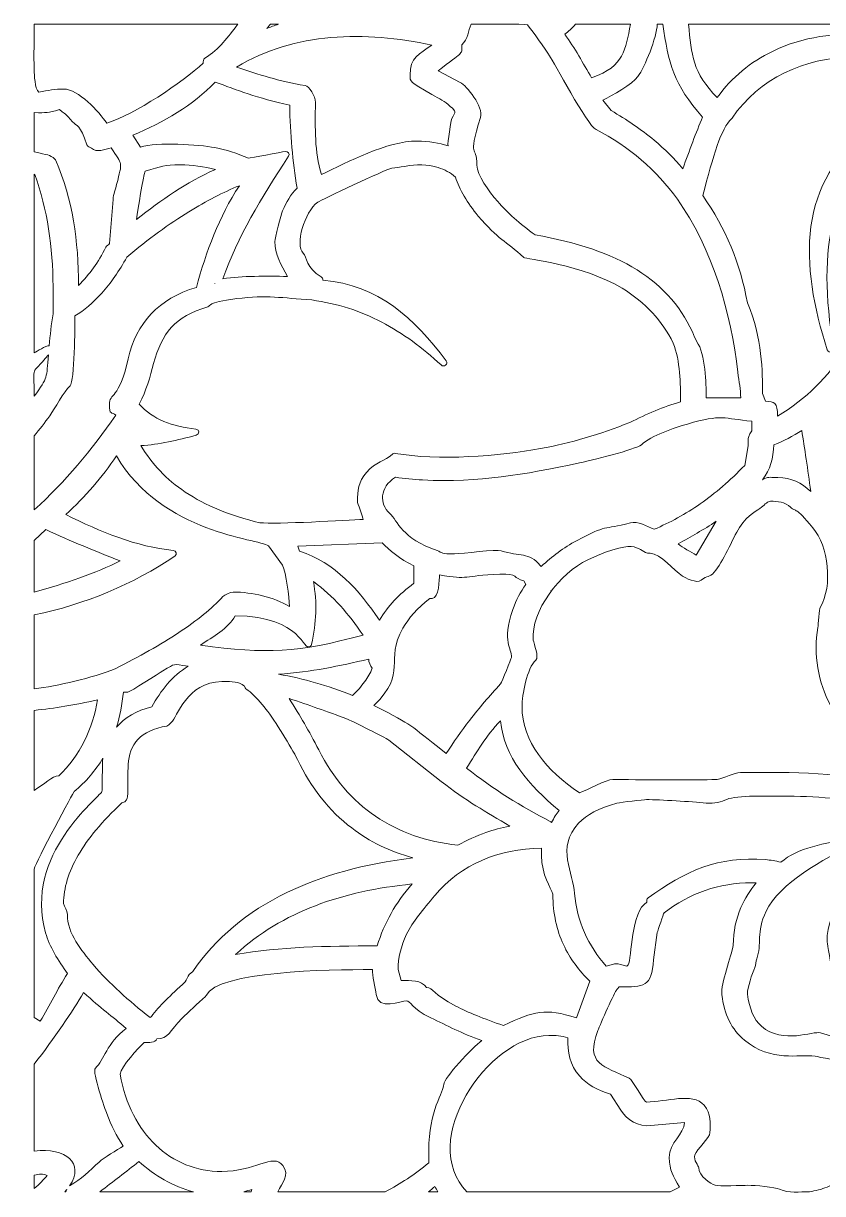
# Model space of a CAD drawing. Header units: millimetres. Extents: x -1211 to 1200, y -595 to 591.
# Drawn here: x -1211 to -403, y -592 to 591 of the extents above; entities that cross this region are included whole.
import ezdxf

# ---------------------------------------------------------------- set-up
doc = ezdxf.new("R2010")
doc.units = ezdxf.units.MM
doc.header["$MEASUREMENT"] = 0
doc.layers.add('Layer 1', color=7, linetype='Continuous')

msp = doc.modelspace()

# ---------------------------------------------------------------- linework, layer by layer
at = {"layer": 'Layer 1', "color": 250, "lineweight": 20}
for points, knots in [([(-1199.6056, 589.7225), (-1199.6056, 589.7225), (-993.7767, 589.7225), (-993.7767, 589.7225), (-1004.0543, 576.7558), (-1012.2846, 564.8077), (-1027.085, 555.3858), (-1028.9091, 554.2245), (-1028.6985, 552.3673), (-1028.6985, 550.5177), (-1050.1565, 530.9262), (-1097.6257, 498.7168), (-1126.2992, 489.9062), (-1134.1531, 501.4716), (-1155.2874, 524.3333), (-1169.5773, 524.3333), (-1178.7637, 524.3333), (-1185.561, 522.8483), (-1195.0442, 521.0978), (-1199.2041, 524.9447), (-1199.4116, 538.2606), (-1199.6056, 543.5002), (-1200.1745, 558.8662), (-1199.6056, 574.3463), (-1199.6056, 589.7225)], [0, 0, 0, 0, 0.125, 0.125, 0.125, 0.25, 0.25, 0.25, 0.375, 0.375, 0.375, 0.5, 0.5, 0.5, 0.625, 0.625, 0.625, 0.75, 0.75, 0.75, 0.875, 0.875, 0.875, 1, 1, 1, 1]), ([(-797.6983, 568.7056), (-865.3255, 583.1182), (-936.4561, 581.9586), (-995.1435, 546.4399), (-972.6347, 538.4996), (-952.6605, 532.7008), (-925.9108, 527.7727), (-921.3296, 526.9287), (-915.4753, 517.4208), (-915.4753, 510.6365), (-915.4753, 484.379), (-916.5991, 461.3796), (-909.2549, 438.0434), (-882.5834, 450.5471), (-843.0837, 471.7584), (-812.5774, 471.7584), (-800.3604, 471.7584), (-790.5829, 469.5828), (-781.3441, 466.9279), (-782.327, 468.4148), (-777.8031, 494.311), (-777.6197, 494.6344), (-773.398, 502.0808), (-772.7479, 500.9365), (-779.0713, 506.7786), (-785.099, 512.3476), (-789.5336, 514.0608), (-797.8051, 518.9172), (-820.3757, 532.1691), (-819.8217, 530.8689), (-819.8217, 538.6729), (-819.8217, 555.8303), (-810.5954, 559.7808), (-797.6983, 568.7056)], [0, 0, 0, 0, 0.090909091, 0.090909091, 0.090909091, 0.181818182, 0.181818182, 0.181818182, 0.272727273, 0.272727273, 0.272727273, 0.363636364, 0.363636364, 0.363636364, 0.454545455, 0.454545455, 0.454545455, 0.545454545, 0.545454545, 0.545454545, 0.636363636, 0.636363636, 0.636363636, 0.727272727, 0.727272727, 0.727272727, 0.818181818, 0.818181818, 0.818181818, 0.909090909, 0.909090909, 0.909090909, 1, 1, 1, 1]), ([(-960.7019, 589.7225), (-960.7019, 589.7225), (-952.5674, 589.7225), (-952.5674, 589.7225), (-956.6494, 588.4134), (-960.6709, 586.9945), (-964.6342, 585.466), (-963.3247, 586.9296), (-962.0142, 588.3479), (-960.7019, 589.7225)], [0, 0, 0, 0, 0.333333333, 0.333333333, 0.333333333, 0.666666667, 0.666666667, 0.666666667, 1, 1, 1, 1]), ([(-758.0138, 589.7225), (-751.7734, 589.7225), (-702.781, 590.6083), (-701.1841, 589.0499), (-697.4774, 585.4327), (-682.0485, 563.0464), (-678.7363, 557.9587), (-675.3985, 552.8318), (-640.6103, 487.6107), (-631.8453, 483.2905), (-598.216, 466.0252), (-571.1066, 442.7163), (-549.5888, 412.9302), (-515.1282, 365.2284), (-494.8325, 297.2264), (-488.4637, 238.2652), (-487.3908, 228.3332), (-485.6046, 220.8807), (-485.6046, 212.4063), (-485.6046, 212.4063), (-520.4948, 212.4063), (-520.4948, 212.4063), (-520.4948, 221.0323), (-520.5969, 252.1601), (-528.4528, 266.7288), (-528.4528, 266.7288), (-532.2164, 273.6847), (-532.2164, 273.6847), (-543.8824, 302.238), (-563.2686, 324.557), (-590.3723, 341.528), (-617.1818, 358.3146), (-651.5126, 369.8212), (-693.3618, 376.9208), (-709.1421, 388.3078), (-721.574, 399.6435), (-731.0548, 410.5786), (-740.5014, 421.4752), (-752.1598, 437.351), (-752.1598, 447.5557), (-752.1598, 469.7799), (-762.1584, 450.7711), (-748.5194, 495.6751), (-745.3292, 506.1783), (-762.5288, 527.6831), (-769.1278, 530.942), (-769.1278, 530.942), (-791.4413, 542.7074), (-791.4413, 542.7074), (-766.1876, 562.6859), (-767.3572, 558.0042), (-767.3572, 568.9019), (-761.0957, 574.6801), (-761.039, 583.3028), (-758.0138, 589.7225)], [0, 0, 0, 0, 0.055555556, 0.055555556, 0.055555556, 0.111111111, 0.111111111, 0.111111111, 0.166666667, 0.166666667, 0.166666667, 0.222222222, 0.222222222, 0.222222222, 0.277777778, 0.277777778, 0.277777778, 0.333333333, 0.333333333, 0.333333333, 0.388888889, 0.388888889, 0.388888889, 0.444444444, 0.444444444, 0.444444444, 0.5, 0.5, 0.5, 0.555555556, 0.555555556, 0.555555556, 0.611111111, 0.611111111, 0.611111111, 0.666666667, 0.666666667, 0.666666667, 0.722222222, 0.722222222, 0.722222222, 0.777777778, 0.777777778, 0.777777778, 0.833333333, 0.833333333, 0.833333333, 0.888888889, 0.888888889, 0.888888889, 0.944444444, 0.944444444, 0.944444444, 1, 1, 1, 1]), ([(-652.4917, 589.7225), (-652.4917, 589.7225), (-596.9001, 589.7225), (-596.9001, 589.7225), (-602.4358, 564.1937), (-602.5291, 547.6531), (-636.2656, 535.5684), (-645.0593, 550.4466), (-653.2305, 565.6638), (-663.4321, 579.7652), (-659.6752, 582.2739), (-656.0707, 585.9086), (-652.4917, 589.7225)], [0, 0, 0, 0, 0.25, 0.25, 0.25, 0.5, 0.5, 0.5, 0.75, 0.75, 0.75, 1, 1, 1, 1]), ([(-569.9155, 589.7225), (-569.9155, 589.7225), (-564.2282, 589.7225), (-564.2282, 589.7225), (-559.0511, 551.5714), (-553.2332, 528.0191), (-524.0897, 496.0203), (-530.7414, 480.4778), (-537.4111, 462.2728), (-544.0883, 443.8168), (-552.5712, 454.0328), (-562.3385, 463.6149), (-573.1101, 472.5608), (-586.2455, 483.4704), (-600.8911, 493.455), (-616.5336, 502.5127), (-616.5336, 502.5127), (-625.0812, 513.0345), (-625.0812, 513.0345), (-615.4116, 517.6913), (-595.1389, 528.9994), (-589.4305, 536.922), (-582.5932, 546.4117), (-570.3132, 576.5629), (-569.9155, 589.7225)], [0, 0, 0, 0, 0.125, 0.125, 0.125, 0.25, 0.25, 0.25, 0.375, 0.375, 0.375, 0.5, 0.5, 0.5, 0.625, 0.625, 0.625, 0.75, 0.75, 0.75, 0.875, 0.875, 0.875, 1, 1, 1, 1]), ([(-538.2923, 589.7225), (-538.2923, 589.7225), (-360.9524, 589.7225), (-360.9524, 589.7225), (-359.1701, 586.5806), (-357.3011, 583.4737), (-355.3452, 580.406), (-390.4371, 580.406), (-421.6124, 577.947), (-453.557, 562.3893), (-475.3744, 551.7638), (-494.6869, 536.3237), (-509.3125, 515.7378), (-534.2443, 540.3721), (-535.2958, 559.2785), (-538.2923, 589.7225)], [0, 0, 0, 0, 0.2, 0.2, 0.2, 0.4, 0.4, 0.4, 0.6, 0.6, 0.6, 0.8, 0.8, 0.8, 1, 1, 1, 1]), ([(-478.8267, 308.204), (-463.6396, 272.9522), (-463.5225, 237.962), (-463.5218, 216.7256), (-463.5218, 216.7256), (-460.6965, 208.909), (-460.6965, 208.909), (-451.503, 208.909), (-448.3333, 207.4112), (-448.3333, 193.9018), (-389.9872, 228.4313), (-360.2358, 284.7374), (-344.9924, 350.1177), (-344.9924, 350.1177), (-344.9917, 350.1177), (-344.9917, 350.1177), (-342.3612, 360.5287), (-333.7075, 385.792), (-329.6421, 396.1448), (-298.2151, 476.1744), (-316.4276, 434.1401), (-273.0522, 496.5855), (-272.7261, 497.0549), (-249.0071, 532.9808), (-250.1537, 537.9601), (-250.1537, 537.9601), (-251.7197, 540.8516), (-251.7197, 540.8516), (-258.4241, 536.8236), (-266.0992, 533.7563), (-274.1476, 522.9714), (-277.9749, 517.8427), (-305.753, 493.6908), (-312.6382, 487.3371), (-312.6382, 487.3371), (-312.639, 487.3371), (-312.639, 487.3371), (-312.6947, 487.2869), (-312.7505, 487.2379), (-312.809, 487.1921), (-320.4991, 480.0995), (-328.189, 473.0325), (-336.1491, 469.3177), (-363.773, 452.245), (-382.2153, 426.6252), (-391.4706, 392.4594), (-400.85, 357.8352), (-400.8313, 314.4554), (-391.4142, 262.3198), (-391.1649, 260.9402), (-391.9091, 259.6483), (-393.1827, 259.0005), (-393.1827, 259.0005), (-393.1827, 258.9999), (-393.1827, 258.9999), (-395.078, 258.1079), (-397.4766, 258.9469), (-398.1066, 260.8919), (-425.7556, 346.2601), (-429.64, 432.9542), (-352.6796, 484.2288), (-352.6796, 490.221), (-347.0332, 490.6043), (-337.8874, 497.1927), (-334.0389, 499.9652), (-329.7882, 503.0264), (-324.8711, 506.0686), (-324.8711, 506.0686), (-290.4439, 537.8387), (-290.4439, 537.8387), (-339.4784, 561.3475), (-330.1226, 550.0852), (-339.2177, 553.2864), (-349.4734, 556.8961), (-361.2409, 556.6609), (-372.0224, 556.5262), (-421.5892, 555.9071), (-466.9545, 535.1149), (-494.3969, 494.9923), (-494.5409, 494.7691), (-494.7172, 494.5593), (-494.9259, 494.368), (-505.5206, 484.5989), (-512.9784, 457.3864), (-524.0317, 416.589), (-500.3854, 383.4986), (-486.1041, 348.2703), (-478.8267, 308.204)], [0, 0, 0, 0, 0.034482759, 0.034482759, 0.034482759, 0.068965517, 0.068965517, 0.068965517, 0.103448276, 0.103448276, 0.103448276, 0.137931034, 0.137931034, 0.137931034, 0.172413793, 0.172413793, 0.172413793, 0.206896552, 0.206896552, 0.206896552, 0.24137931, 0.24137931, 0.24137931, 0.275862069, 0.275862069, 0.275862069, 0.310344828, 0.310344828, 0.310344828, 0.344827586, 0.344827586, 0.344827586, 0.379310345, 0.379310345, 0.379310345, 0.413793103, 0.413793103, 0.413793103, 0.448275862, 0.448275862, 0.448275862, 0.482758621, 0.482758621, 0.482758621, 0.517241379, 0.517241379, 0.517241379, 0.551724138, 0.551724138, 0.551724138, 0.586206897, 0.586206897, 0.586206897, 0.620689655, 0.620689655, 0.620689655, 0.655172414, 0.655172414, 0.655172414, 0.689655172, 0.689655172, 0.689655172, 0.724137931, 0.724137931, 0.724137931, 0.75862069, 0.75862069, 0.75862069, 0.793103448, 0.793103448, 0.793103448, 0.827586207, 0.827586207, 0.827586207, 0.862068966, 0.862068966, 0.862068966, 0.896551724, 0.896551724, 0.896551724, 0.931034483, 0.931034483, 0.931034483, 0.965517241, 0.965517241, 0.965517241, 1, 1, 1, 1]), ([(-956.5461, 370.4507), (-956.5461, 372.7169), (-949.8304, 398.4196), (-948.5461, 401.3822), (-944.9801, 409.6085), (-940.5993, 418.021), (-933.9578, 424.1501), (-938.1251, 451.2595), (-941.1864, 478.647), (-941.341, 508.108), (-973.6252, 514.9741), (-995.9676, 523.6852), (-1016.6703, 531.3883), (-1039.4022, 507.5998), (-1068.6071, 490.9096), (-1100.0815, 477.6717), (-1100.0815, 477.6717), (-1092.2199, 465.5712), (-1092.2199, 465.5712), (-1075.6698, 471.1059), (-1033.2366, 468.24), (-1016.9637, 465.1121), (-1005.7251, 462.9519), (-994.4732, 459.5346), (-983.2096, 454.46), (-981.1762, 454.3097), (-950.135, 460.7973), (-945.8529, 461.2143), (-943.1919, 461.4734), (-941.1435, 458.6071), (-942.5551, 456.4347), (-970.3838, 413.6052), (-993.8731, 375.3734), (-1008.8329, 332.6349), (-989.4545, 335.9147), (-964.7659, 335.0788), (-943.5195, 335.0788), (-950.1698, 346.8402), (-956.5461, 357.3421), (-956.5461, 370.4507)], [0, 0, 0, 0, 0.076923077, 0.076923077, 0.076923077, 0.153846154, 0.153846154, 0.153846154, 0.230769231, 0.230769231, 0.230769231, 0.307692308, 0.307692308, 0.307692308, 0.384615385, 0.384615385, 0.384615385, 0.461538462, 0.461538462, 0.461538462, 0.538461538, 0.538461538, 0.538461538, 0.615384615, 0.615384615, 0.615384615, 0.692307692, 0.692307692, 0.692307692, 0.769230769, 0.769230769, 0.769230769, 0.846153846, 0.846153846, 0.846153846, 0.923076923, 0.923076923, 0.923076923, 1, 1, 1, 1]), ([(-1199.6056, 460.9327), (-1199.6056, 460.9327), (-1199.6056, 500.4453), (-1199.6056, 500.4453), (-1187.1639, 500.4453), (-1185.9008, 499.9332), (-1174.2042, 503.5426), (-1165.0979, 496.4259), (-1168.8823, 500.1761), (-1160.8546, 491.0995), (-1156.9108, 486.6403), (-1152.89, 488.8155), (-1146.3419, 467.8249), (-1145.5686, 465.3457), (-1143.2703, 466.1037), (-1141.6247, 464.5852), (-1141.6247, 464.5852), (-1141.6317, 464.5788), (-1141.6317, 464.5788), (-1136.3442, 459.6994), (-1128.2763, 463.4443), (-1121.8362, 464.9303), (-1110.0479, 446.7908), (-1110.3354, 451.9208), (-1116.3116, 427.8153), (-1117.3973, 423.4358), (-1119.5235, 417.9385), (-1119.8541, 412.6206), (-1119.8541, 412.6206), (-1123.5359, 368.3647), (-1123.5359, 368.3647), (-1124.2678, 366.8959), (-1126.4617, 366.1527), (-1127.212, 364.5946), (-1134.7482, 348.9438), (-1143.7245, 337.3466), (-1154.7443, 325.8724), (-1154.8363, 370.2936), (-1160.8247, 413.0115), (-1177.7882, 452.2387), (-1177.946, 452.6038), (-1178.1845, 452.946), (-1178.4764, 453.2304), (-1178.4764, 453.2304), (-1178.4771, 453.2304), (-1178.4771, 453.2304), (-1184.5296, 458.9404), (-1185.2418, 456.9573), (-1199.6056, 460.9327)], [0, 0, 0, 0, 0.0625, 0.0625, 0.0625, 0.125, 0.125, 0.125, 0.1875, 0.1875, 0.1875, 0.25, 0.25, 0.25, 0.3125, 0.3125, 0.3125, 0.375, 0.375, 0.375, 0.4375, 0.4375, 0.4375, 0.5, 0.5, 0.5, 0.5625, 0.5625, 0.5625, 0.625, 0.625, 0.625, 0.6875, 0.6875, 0.6875, 0.75, 0.75, 0.75, 0.8125, 0.8125, 0.8125, 0.875, 0.875, 0.875, 0.9375, 0.9375, 0.9375, 1, 1, 1, 1]), ([(-1199.6056, 257.8924), (-1199.6056, 257.8924), (-1199.6056, 438.1794), (-1199.6056, 438.1794), (-1199.6056, 438.1794), (-1198.8608, 437.9735), (-1198.8608, 437.9735), (-1186.3968, 402.8209), (-1180.6204, 364.4011), (-1180.6204, 324.8876), (-1180.6204, 324.8876), (-1180.6204, 297.0774), (-1180.6204, 297.0774), (-1182.5253, 286.4329), (-1183.472, 275.9086), (-1184.4206, 264.9518), (-1187.9512, 265.2399), (-1196.9447, 259.1846), (-1199.6056, 257.8924)], [0, 0, 0, 0, 0.166666667, 0.166666667, 0.166666667, 0.333333333, 0.333333333, 0.333333333, 0.5, 0.5, 0.5, 0.666666667, 0.666666667, 0.666666667, 0.833333333, 0.833333333, 0.833333333, 1, 1, 1, 1]), ([(-1051.845, 447.8748), (-1068.3859, 447.8748), (-1070.9304, 445.724), (-1087.3381, 441.4009), (-1090.0163, 435.0396), (-1094.2426, 403.7928), (-1096.2625, 392.6132), (-1071.2827, 412.2961), (-1045.685, 429.9124), (-1016.5428, 443.113), (-1028.16, 445.6786), (-1039.9638, 447.8748), (-1051.845, 447.8748)], [0, 0, 0, 0, 0.25, 0.25, 0.25, 0.5, 0.5, 0.5, 0.75, 0.75, 0.75, 1, 1, 1, 1]), ([(-927.873, 358.6656), (-923.6347, 354.7366), (-925.1229, 343.4817), (-909.6407, 334.6725), (-908.291, 333.9045), (-907.8811, 332.748), (-907.8811, 331.2948), (-851.5096, 326.0876), (-815.9168, 293.2293), (-783.2285, 249.6771), (-780.9148, 246.5945), (-785.4492, 242.7825), (-788.4313, 245.5345), (-807.2374, 262.8888), (-826.9378, 277.6181), (-848.4426, 288.8349), (-869.8314, 299.9912), (-893.0874, 307.7303), (-919.133, 311.1952), (-949.351, 313.2277), (-964.371, 316.5566), (-994.8666, 312.543), (-1027.4005, 308.2612), (-1019.7179, 305.6321), (-1024.3038, 304.3181), (-1057.8863, 294.6957), (-1070.5301, 277.1886), (-1078.9006, 246.9599), (-1078.9006, 246.9599), (-1078.904, 246.9604), (-1078.904, 246.9604), (-1082.5782, 233.3991), (-1086.2543, 219.8402), (-1093.398, 206.1103), (-1079.7197, 190.4268), (-1060.0443, 183.5567), (-1036.2342, 180.8433), (-1032.3658, 180.4024), (-1032.3969, 175.5021), (-1035.8615, 174.5963), (-1054.6582, 169.6819), (-1073.5403, 164.9993), (-1091.8313, 164.1317), (-1080.8771, 145.5452), (-1065.9256, 129.8916), (-1046.9769, 117.1764), (-1026.5428, 103.4642), (-1001.4425, 93.1516), (-971.6801, 86.2409), (-955.1489, 84.3511), (-883.2624, 88.8049), (-867.0061, 89.5194), (-867.883, 91.8454), (-872.9903, 106.8022), (-872.9903, 107.5922), (-872.9903, 118.4445), (-872.0489, 127.6235), (-863.9128, 137.0101), (-854.1722, 148.2478), (-845.1256, 148.1482), (-837.9651, 155.2348), (-837.1804, 156.0702), (-835.9451, 156.5038), (-834.6871, 156.2724), (-792.6334, 148.5243), (-728.228, 153.5261), (-687.9185, 161.0813), (-657.8502, 166.7174), (-627.7606, 175.3911), (-597.6523, 187.5341), (-580.574, 195.6499), (-563.896, 203.8017), (-546.368, 208.1817), (-546.368, 227.089), (-546.6812, 249.2189), (-553.77, 267.7396), (-564.9013, 289.8743), (-581.5593, 308.614), (-605.578, 323.1062), (-645.0153, 346.9021), (-703.4434, 352.8643), (-704.8713, 354.1821), (-723.1948, 371.0923), (-730.651, 372.0016), (-750.7812, 396.0418), (-761.9628, 409.3954), (-769.814, 422.7966), (-773.8573, 435.3624), (-779.0087, 439.9367), (-784.968, 443.0239), (-791.34, 444.9828), (-802.7562, 448.4927), (-813.0553, 448.4231), (-825.1988, 446.1869), (-829.7949, 445.3407), (-834.3922, 444.4938), (-838.3494, 444.3877), (-844.3346, 443.0025), (-909.9205, 412.1365), (-912.9986, 409.9694), (-926.7308, 400.3017), (-936.1381, 366.3045), (-927.873, 358.6656)], [0, 0, 0, 0, 0.029411765, 0.029411765, 0.029411765, 0.058823529, 0.058823529, 0.058823529, 0.088235294, 0.088235294, 0.088235294, 0.117647059, 0.117647059, 0.117647059, 0.147058824, 0.147058824, 0.147058824, 0.176470588, 0.176470588, 0.176470588, 0.205882353, 0.205882353, 0.205882353, 0.235294118, 0.235294118, 0.235294118, 0.264705882, 0.264705882, 0.264705882, 0.294117647, 0.294117647, 0.294117647, 0.323529412, 0.323529412, 0.323529412, 0.352941176, 0.352941176, 0.352941176, 0.382352941, 0.382352941, 0.382352941, 0.411764706, 0.411764706, 0.411764706, 0.441176471, 0.441176471, 0.441176471, 0.470588235, 0.470588235, 0.470588235, 0.5, 0.5, 0.5, 0.529411765, 0.529411765, 0.529411765, 0.558823529, 0.558823529, 0.558823529, 0.588235294, 0.588235294, 0.588235294, 0.617647059, 0.617647059, 0.617647059, 0.647058824, 0.647058824, 0.647058824, 0.676470588, 0.676470588, 0.676470588, 0.705882353, 0.705882353, 0.705882353, 0.735294118, 0.735294118, 0.735294118, 0.764705882, 0.764705882, 0.764705882, 0.794117647, 0.794117647, 0.794117647, 0.823529412, 0.823529412, 0.823529412, 0.852941176, 0.852941176, 0.852941176, 0.882352941, 0.882352941, 0.882352941, 0.911764706, 0.911764706, 0.911764706, 0.941176471, 0.941176471, 0.941176471, 0.970588235, 0.970588235, 0.970588235, 1, 1, 1, 1]), ([(-1199.6056, 99.2262), (-1199.6056, 99.2262), (-1199.6056, 174.0191), (-1199.6056, 174.0191), (-1194.3187, 180.5273), (-1189.0359, 187.0916), (-1183.8033, 194.336), (-1178.7774, 201.2941), (-1169.5498, 218.7855), (-1163.3458, 224.5105), (-1158.7, 228.7976), (-1158.5395, 285.5721), (-1158.5383, 295.0933), (-1149.2203, 300.5418), (-1139.9582, 308.3838), (-1131.1694, 318.2305), (-1122.1608, 328.3233), (-1113.626, 340.5534), (-1106.0249, 354.4961), (-1084.2619, 372.8678), (-1063.3262, 388.0459), (-1043.2297, 400.4102), (-1043.2297, 400.4102), (-1043.2297, 400.4229), (-1043.2297, 400.4229), (-1025.5639, 411.2919), (-1008.5828, 419.9478), (-992.2892, 426.6556), (-1012.8937, 395.2347), (-1025.7347, 360.326), (-1035.7155, 323.8932), (-1073.7823, 312.7611), (-1096.5785, 287.7046), (-1104.5975, 251.9137), (-1113.9493, 210.1738), (-1123.6475, 217.4223), (-1123.6475, 205.7301), (-1123.6475, 194.4419), (-1121.3441, 198.7815), (-1117.0019, 194.7805), (-1142.0237, 159.1304), (-1167.9939, 127.9976), (-1199.6056, 99.2262)], [0, 0, 0, 0, 0.071428571, 0.071428571, 0.071428571, 0.142857143, 0.142857143, 0.142857143, 0.214285714, 0.214285714, 0.214285714, 0.285714286, 0.285714286, 0.285714286, 0.357142857, 0.357142857, 0.357142857, 0.428571429, 0.428571429, 0.428571429, 0.5, 0.5, 0.5, 0.571428571, 0.571428571, 0.571428571, 0.642857143, 0.642857143, 0.642857143, 0.714285714, 0.714285714, 0.714285714, 0.785714286, 0.785714286, 0.785714286, 0.857142857, 0.857142857, 0.857142857, 0.928571429, 0.928571429, 0.928571429, 1, 1, 1, 1]), ([(-1199.6056, 213.9995), (-1199.6056, 248.4369), (-1203.9908, 232.6691), (-1185.2191, 255.856), (-1187.4268, 231.6052), (-1185.3607, 233.9857), (-1199.6056, 213.9995)], [0, 0, 0, 0, 0.5, 0.5, 0.5, 1, 1, 1, 1]), ([(-478, 163.9283), (-478.001, 164.0941), (-477.938, 165.8587), (-478.0103, 170.6814), (-478.0103, 170.694), (-478.004, 174.8035), (-474.2067, 178.9284), (-474.2067, 178.9284), (-474.2067, 188.7083), (-474.2067, 188.7083), (-502.7442, 191.3794), (-504.4837, 196.1802), (-539.4868, 185.9065), (-552.3435, 182.133), (-576.3074, 174.2191), (-586.0106, 164.9875), (-590.9151, 160.3214), (-639.261, 148.4748), (-648.5034, 146.5567), (-705.9598, 134.6324), (-748.9922, 126.7195), (-807.0418, 129.3988), (-816.2536, 129.8242), (-825.4503, 130.6525), (-834.6119, 132.2635), (-851.1672, 121.5655), (-850.4429, 104.9783), (-840.5183, 95.8199), (-831.687, 87.6703), (-828.5841, 70.3107), (-792.4899, 58.0386), (-786.6232, 56.0439), (-788.5863, 54.1652), (-774.722, 54.6983), (-767.2343, 54.9861), (-731.8217, 59.3884), (-727.7023, 57.9629), (-708.898, 51.4557), (-699.652, 56.9839), (-688.23, 42.8864), (-688.23, 42.8864), (-687.2474, 41.9805), (-687.2474, 41.9805), (-675.9752, 52.3537), (-665.0086, 60.7665), (-651.0152, 68.2717), (-620.3722, 84.7068), (-625.6775, 78.6396), (-597.1419, 86.0934), (-589.9784, 87.9645), (-579.8964, 82.6286), (-573.2128, 79.5628), (-556.9427, 86.3547), (-541.5096, 94.8071), (-526.4859, 105.3105), (-511.2319, 115.9747), (-496.4175, 128.7605), (-481.5914, 144.0773), (-481.5914, 144.0773), (-478, 163.9283), (-478, 163.9283)], [0, 0, 0, 0, 0.05, 0.05, 0.05, 0.1, 0.1, 0.1, 0.15, 0.15, 0.15, 0.2, 0.2, 0.2, 0.25, 0.25, 0.25, 0.3, 0.3, 0.3, 0.35, 0.35, 0.35, 0.4, 0.4, 0.4, 0.45, 0.45, 0.45, 0.5, 0.5, 0.5, 0.55, 0.55, 0.55, 0.6, 0.6, 0.6, 0.65, 0.65, 0.65, 0.7, 0.7, 0.7, 0.75, 0.75, 0.75, 0.8, 0.8, 0.8, 0.85, 0.85, 0.85, 0.9, 0.9, 0.9, 0.95, 0.95, 0.95, 1, 1, 1, 1]), ([(-414.8547, 117.807), (-417.891, 140.1184), (-420.9188, 161.85), (-423.931, 179.325), (-432.7516, 173.9492), (-442.387, 168.3153), (-452.1598, 164.9264), (-452.5367, 151.6551), (-455.7529, 139.4838), (-463.7519, 129.6385), (-456.0848, 133.1863), (-459.3295, 131.7995), (-447.9744, 131.7995), (-434.602, 131.7995), (-423.9939, 126.5328), (-414.8547, 117.807)], [0, 0, 0, 0, 0.2, 0.2, 0.2, 0.4, 0.4, 0.4, 0.6, 0.6, 0.6, 0.8, 0.8, 0.8, 1, 1, 1, 1]), ([(-1199.6056, -81.7557), (-1199.6056, -81.7557), (-1199.6056, -6.961), (-1199.6056, -6.961), (-1148.3437, 3.6398), (-1099.4279, 24.2672), (-1057.4207, 52.4552), (-1054.8394, 54.1873), (-1055.9982, 57.8716), (-1059.0623, 58.1835), (-1096.2338, 61.9675), (-1132.7318, 77.0171), (-1167.7048, 94.3385), (-1148.1749, 112.6624), (-1130.8337, 131.7746), (-1116.5774, 153.627), (-1069.8732, 74.646), (-973.2973, 70.2089), (-962.9022, 62.8823), (-962.9022, 62.8823), (-948.6963, 43.2253), (-948.6963, 43.2253), (-944.9219, 35.3354), (-941.9721, 11.4342), (-941.4968, 1.5448), (-958.0106, 11.0547), (-978.7662, 16.1438), (-998.6758, 16.1438), (-1001.219, 16.1438), (-1007.2326, 13.299), (-1008.8805, 11.5244), (-1020.097, -0.5519), (-1035.0864, -12.6504), (-1053.3745, -24.766), (-1071.7038, -36.9091), (-1093.3746, -49.082), (-1117.9113, -61.2778), (-1140.7502, -70.9509), (-1175.998, -78.3241), (-1199.6056, -81.7557)], [0, 0, 0, 0, 0.076923077, 0.076923077, 0.076923077, 0.153846154, 0.153846154, 0.153846154, 0.230769231, 0.230769231, 0.230769231, 0.307692308, 0.307692308, 0.307692308, 0.384615385, 0.384615385, 0.384615385, 0.461538462, 0.461538462, 0.461538462, 0.538461538, 0.538461538, 0.538461538, 0.615384615, 0.615384615, 0.615384615, 0.692307692, 0.692307692, 0.692307692, 0.769230769, 0.769230769, 0.769230769, 0.846153846, 0.846153846, 0.846153846, 0.923076923, 0.923076923, 0.923076923, 1, 1, 1, 1]), ([(-320.2772, -172.44), (-320.2772, -172.44), (-351.4588, -143.6725), (-351.4588, -143.6725), (-370.7941, -131.1276), (-385.3198, -115.8916), (-395.0297, -97.9689), (-406.8821, -76.0916), (-412.437, -46.0775), (-407.6947, -19.8053), (-407.2025, -17.0789), (-405.9757, -0.4413), (-405.3281, 0.63), (-392.18, 22.3832), (-397.0769, 62.4083), (-412.6812, 81.0842), (-431.4835, 103.5876), (-429.0949, 96.223), (-435.2082, 101.8424), (-441.1003, 107.2583), (-448.1314, 108.0093), (-455.5728, 107.9197), (-457.9497, 107.9197), (-461.2297, 104.8979), (-464.5126, 101.8717), (-464.5126, 101.8717), (-464.5056, 101.8653), (-464.5056, 101.8653), (-468.4609, 98.2153), (-477.9094, 95.5455), (-486.7923, 81.4492), (-494.0434, 69.9421), (-503.4705, 46.1063), (-512.2791, 36.3502), (-518.0614, 29.9461), (-518.9999, 33.6674), (-525.4269, 28.1304), (-529.8998, 24.277), (-542.1135, 30.8419), (-544.3632, 32.226), (-544.3632, 32.226), (-544.3632, 32.2387), (-544.3632, 32.2387), (-553.1947, 37.6734), (-566.5529, 55.2214), (-577.1934, 55.3498), (-591.6941, 55.5249), (-584.6778, 74.28), (-640.1375, 48.6877), (-667.9101, 35.8719), (-698.2309, -3.5021), (-695.1952, -32.2808), (-694.7552, -36.451), (-689.2135, -49.6209), (-692.5888, -52.5209), (-701.753, -60.3946), (-706.5896, -88.4351), (-706.5896, -99.1806), (-706.5896, -135.3181), (-681.9483, -164.0862), (-648.6866, -186.7655), (-641.2642, -184.2578), (-620.8767, -172.9983), (-614.9269, -173.1233), (-597.4443, -173.4908), (-514.6045, -173.9032), (-509.287, -173.1151), (-502.7461, -172.1457), (-491.9046, -166.1033), (-485.9593, -166.1033), (-433.6671, -166.1033), (-380.3032, -164.9468), (-330.8711, -179.7747), (-330.8711, -179.7747), (-320.2772, -172.44), (-320.2772, -172.44)], [0, 0, 0, 0, 0.04, 0.04, 0.04, 0.08, 0.08, 0.08, 0.12, 0.12, 0.12, 0.16, 0.16, 0.16, 0.2, 0.2, 0.2, 0.24, 0.24, 0.24, 0.28, 0.28, 0.28, 0.32, 0.32, 0.32, 0.36, 0.36, 0.36, 0.4, 0.4, 0.4, 0.44, 0.44, 0.44, 0.48, 0.48, 0.48, 0.52, 0.52, 0.52, 0.56, 0.56, 0.56, 0.6, 0.6, 0.6, 0.64, 0.64, 0.64, 0.68, 0.68, 0.68, 0.72, 0.72, 0.72, 0.76, 0.76, 0.76, 0.8, 0.8, 0.8, 0.84, 0.84, 0.84, 0.88, 0.88, 0.88, 0.92, 0.92, 0.92, 0.96, 0.96, 0.96, 1, 1, 1, 1]), ([(-548.7759, 64.913), (-544.1744, 60.6806), (-535.9988, 56.9229), (-530.4637, 53.5176), (-530.4637, 53.5176), (-510.2983, 87.635), (-510.2983, 87.635), (-523.1554, 79.2233), (-535.9664, 72.0164), (-548.7759, 64.913)], [0, 0, 0, 0, 0.333333333, 0.333333333, 0.333333333, 0.666666667, 0.666666667, 0.666666667, 1, 1, 1, 1]), ([(-1199.6056, 15.9632), (-1199.6056, 15.9632), (-1199.6056, 68.3791), (-1199.6056, 68.3791), (-1199.6056, 68.3791), (-1187.8757, 79.2056), (-1187.8757, 79.2056), (-1162.0679, 67.3705), (-1138.1119, 57.6669), (-1112.6926, 47.6038), (-1137.1252, 35.2043), (-1168.449, 24.6717), (-1199.6056, 15.9632)], [0, 0, 0, 0, 0.25, 0.25, 0.25, 0.5, 0.5, 0.5, 0.75, 0.75, 0.75, 1, 1, 1, 1]), ([(-931.3893, 57.5108), (-895.8962, 45.9516), (-870.8679, 17.7039), (-850.7608, -12.1742), (-841.9864, 2.2657), (-831.0521, 13.6852), (-816.0222, 24.9827), (-816.0222, 24.9827), (-816.0222, 42.5851), (-816.0222, 42.5851), (-830.0718, 49.4621), (-840.7201, 59.0081), (-848.1221, 65.8215), (-848.1221, 65.8215), (-933.2081, 62.5486), (-933.2081, 62.5486), (-933.2081, 62.5486), (-931.3893, 57.5108), (-931.3893, 57.5108)], [0, 0, 0, 0, 0.166666667, 0.166666667, 0.166666667, 0.333333333, 0.333333333, 0.333333333, 0.5, 0.5, 0.5, 0.666666667, 0.666666667, 0.666666667, 0.833333333, 0.833333333, 0.833333333, 1, 1, 1, 1]), ([(-920.4619, -38.4883), (-928.7388, -45.0906), (-927.1309, -8.483), (-996.5545, -7.7443), (-1003.8017, -21.1317), (-1018.4411, -28.5521), (-1031.7072, -37.5608), (-964.148, -46.6255), (-933.5324, -45.229), (-867.2878, -27.2398), (-881.9726, -6.032), (-896.9666, 12.1521), (-917.5036, 26.6606), (-913.4439, 5.3577), (-914.5204, -14.4636), (-919.3301, -36.7031), (-919.3301, -36.7031), (-919.3424, -36.7006), (-919.3424, -36.7006), (-919.4966, -37.4308), (-919.8927, -38.0097), (-920.4619, -38.4883)], [0, 0, 0, 0, 0.142857143, 0.142857143, 0.142857143, 0.285714286, 0.285714286, 0.285714286, 0.428571429, 0.428571429, 0.428571429, 0.571428571, 0.571428571, 0.571428571, 0.714285714, 0.714285714, 0.714285714, 0.857142857, 0.857142857, 0.857142857, 1, 1, 1, 1]), ([(-790.1448, 33.6222), (-790.1455, 29.3029), (-790.4651, 9.7862), (-797.3842, 9.7862), (-797.3842, 9.7862), (-799.9153, 9.7862), (-799.9153, 9.7862), (-812.3494, -0.1921), (-821.2643, -10.1494), (-827.0852, -20.4798), (-846.0735, -54.1769), (-821.3888, -63.9409), (-856.3647, -98.4177), (-812.7336, -120.7904), (-824.6912, -114.9501), (-783.1257, -146.9116), (-775.9938, -135.6408), (-768.0716, -124.3765), (-759.3607, -113.1222), (-749.918, -100.9226), (-739.5494, -88.7293), (-728.2549, -76.5444), (-726.8947, -74.3342), (-717.5008, -51.5753), (-717.3853, -49.9333), (-716.6885, -40.0308), (-727.4146, -35.6104), (-715.8607, -1.4814), (-712.6627, 7.9642), (-708.1197, 16.641), (-702.6501, 23.7805), (-702.6501, 23.7805), (-704.695, 27.5576), (-704.695, 27.5576), (-716.0453, 30.0165), (-710.15, 35.0402), (-728.9011, 34.3202), (-767.2113, 32.8493), (-759.3817, 27.9433), (-790.1448, 33.6222)], [0, 0, 0, 0, 0.076923077, 0.076923077, 0.076923077, 0.153846154, 0.153846154, 0.153846154, 0.230769231, 0.230769231, 0.230769231, 0.307692308, 0.307692308, 0.307692308, 0.384615385, 0.384615385, 0.384615385, 0.461538462, 0.461538462, 0.461538462, 0.538461538, 0.538461538, 0.538461538, 0.615384615, 0.615384615, 0.615384615, 0.692307692, 0.692307692, 0.692307692, 0.769230769, 0.769230769, 0.769230769, 0.846153846, 0.846153846, 0.846153846, 0.923076923, 0.923076923, 0.923076923, 1, 1, 1, 1]), ([(-677.2289, 17.716), (-677.295, 17.6493), (-677.3522, 17.6009), (-677.4107, 17.5552), (-677.4107, 17.5552), (-677.2289, 17.716), (-677.2289, 17.716)], [0, 0, 0, 0, 0.5, 0.5, 0.5, 1, 1, 1, 1]), ([(-1116.4934, -120.3654), (-1108.2378, -110.5842), (-1096.4424, -103.4516), (-1080.7675, -99.9372), (-1071.6093, -83.3922), (-1060.4037, -68.4695), (-1043.9904, -58.8645), (-1060.638, -56.6742), (-1055.4698, -55.1326), (-1069.6646, -63.4954), (-1073.399, -65.6955), (-1102.8056, -84.8372), (-1105.0094, -84.8372), (-1105.0094, -84.8372), (-1109.46, -84.8372), (-1109.46, -84.8372), (-1110.7546, -97.3223), (-1113.0667, -109.1944), (-1116.4934, -120.3654)], [0, 0, 0, 0, 0.166666667, 0.166666667, 0.166666667, 0.333333333, 0.333333333, 0.333333333, 0.5, 0.5, 0.5, 0.666666667, 0.666666667, 0.666666667, 0.833333333, 0.833333333, 0.833333333, 1, 1, 1, 1]), ([(-861.5731, -51.5545), (-891.2084, -58.3887), (-919.4787, -64.779), (-952.7067, -66.8172), (-926.8842, -71.3383), (-903.8102, -77.9522), (-877.9383, -88.3867), (-873.1081, -83.7781), (-869.0475, -79.1967), (-865.7598, -74.6485), (-865.7598, -74.6485), (-865.7695, -74.6428), (-865.7695, -74.6428), (-862.4246, -70.0126), (-859.8577, -65.4141), (-858.0705, -60.8525), (-859.7688, -57.7202), (-861.7196, -55.12), (-861.5731, -51.5545)], [0, 0, 0, 0, 0.166666667, 0.166666667, 0.166666667, 0.333333333, 0.333333333, 0.333333333, 0.5, 0.5, 0.5, 0.666666667, 0.666666667, 0.666666667, 0.833333333, 0.833333333, 0.833333333, 1, 1, 1, 1]), ([(-1140.1842, -360.2182), (-1123.4581, -379.4767), (-1104.2471, -396.3841), (-1082.4045, -413.7911), (-1082.4045, -413.7911), (-1081.0839, -412.5699), (-1081.0839, -412.5699), (-1073.3407, -401.9426), (-1062.04, -391.4854), (-1047.0451, -377.6475), (-1045.3488, -375.4762), (-1044.9526, -372.2361), (-1042.8832, -370.3179), (-1042.8832, -370.3179), (-1039.3379, -367.0386), (-1039.3379, -367.0386), (-1016.2445, -333.417), (-984.5462, -306.8638), (-944.245, -287.3835), (-908.5522, -270.1308), (-866.1256, -258.4425), (-816.9701, -252.3201), (-840.1173, -246.0388), (-860.7946, -235.9187), (-878.7629, -222.1792), (-901.4961, -204.7975), (-919.8688, -181.6361), (-933.3948, -153.1509), (-940.3166, -140.2612), (-955.8342, -114.1954), (-965.4445, -101.9995), (-970.4159, -95.6916), (-975.8565, -89.7708), (-981.3254, -84.6452), (-988.1637, -81.1454), (-985.1013, -80.0013), (-989.3103, -77.2615), (-994.7789, -73.7016), (-1003.8007, -74.2494), (-1010.0654, -74.323), (-1045.4868, -74.7386), (-1055.6274, -110.6359), (-1060.8074, -115.4364), (-1065.4647, -119.7456), (-1065.6121, -119.8816), (-1070.3597, -119.886), (-1082.6546, -123.1914), (-1091.4001, -128.039), (-1097.0087, -135.2047), (-1108.6378, -150.062), (-1103.3838, -172.1795), (-1105.3808, -190.5668), (-1105.4606, -191.6825), (-1106.0876, -196.1067), (-1111.0543, -196.8728), (-1130.9186, -215.3232), (-1145.4685, -232.9039), (-1155.1294, -249.6187), (-1165.0585, -266.797), (-1169.8371, -283.0806), (-1169.9342, -298.4705), (-1169.3024, -302.1261), (-1166.1325, -305.745), (-1166.1325, -309.4724), (-1166.1325, -329.4533), (-1151.9363, -345.1343), (-1140.1842, -360.2182)], [0, 0, 0, 0, 0.045454545, 0.045454545, 0.045454545, 0.090909091, 0.090909091, 0.090909091, 0.136363636, 0.136363636, 0.136363636, 0.181818182, 0.181818182, 0.181818182, 0.227272727, 0.227272727, 0.227272727, 0.272727273, 0.272727273, 0.272727273, 0.318181818, 0.318181818, 0.318181818, 0.363636364, 0.363636364, 0.363636364, 0.409090909, 0.409090909, 0.409090909, 0.454545455, 0.454545455, 0.454545455, 0.5, 0.5, 0.5, 0.545454545, 0.545454545, 0.545454545, 0.590909091, 0.590909091, 0.590909091, 0.636363636, 0.636363636, 0.636363636, 0.681818182, 0.681818182, 0.681818182, 0.727272727, 0.727272727, 0.727272727, 0.772727273, 0.772727273, 0.772727273, 0.818181818, 0.818181818, 0.818181818, 0.863636364, 0.863636364, 0.863636364, 0.909090909, 0.909090909, 0.909090909, 0.954545455, 0.954545455, 0.954545455, 1, 1, 1, 1]), ([(-1199.6056, -184.162), (-1199.6056, -184.162), (-1199.6056, -103.3385), (-1199.6056, -103.3385), (-1178.7511, -101.2186), (-1159.0176, -98.0515), (-1135.644, -92.8548), (-1139.9976, -120.8487), (-1153.6, -149.5268), (-1174.8167, -169.6012), (-1181.6112, -169.6012), (-1189.0512, -177.8688), (-1199.6056, -184.162)], [0, 0, 0, 0, 0.25, 0.25, 0.25, 0.5, 0.5, 0.5, 0.75, 0.75, 0.75, 1, 1, 1, 1]), ([(-719.0085, -220.2039), (-742.4571, -206.1608), (-763.8842, -194.4428), (-788.2295, -175.189), (-788.2295, -175.189), (-841.086, -133.3801), (-841.086, -133.3801), (-846.0118, -130.3566), (-877.1435, -114.6053), (-882.2896, -112.6174), (-904.8769, -103.8919), (-921.6935, -98.3392), (-941.8592, -91.2387), (-930.5106, -109.6077), (-922.2325, -123.4877), (-912.008, -143.3939), (-897.2708, -172.295), (-878.0216, -194.4639), (-854.7133, -210.3134), (-831.0702, -226.3912), (-803.1892, -236.0102), (-771.546, -239.6004), (-762.2012, -234.4863), (-752.8501, -230.2071), (-743.0643, -226.7682), (-735.3944, -224.072), (-727.4446, -221.8836), (-719.0085, -220.2039)], [0, 0, 0, 0, 0.111111111, 0.111111111, 0.111111111, 0.222222222, 0.222222222, 0.222222222, 0.333333333, 0.333333333, 0.333333333, 0.444444444, 0.444444444, 0.444444444, 0.555555556, 0.555555556, 0.555555556, 0.666666667, 0.666666667, 0.666666667, 0.777777778, 0.777777778, 0.777777778, 0.888888889, 0.888888889, 0.888888889, 1, 1, 1, 1]), ([(-669.2343, -204.612), (-699.6854, -178.8689), (-724.9373, -150.4716), (-728.3147, -113.8584), (-743.2021, -129.3217), (-752.0927, -145.2584), (-762.5848, -161.6192), (-735.998, -182.7936), (-707.0295, -200.7076), (-678.0218, -215.5495), (-677.518, -215.8073), (-677.1828, -216.1337), (-676.7817, -216.5045), (-674.305, -212.0141), (-671.8116, -207.7691), (-669.2343, -204.612)], [0, 0, 0, 0, 0.2, 0.2, 0.2, 0.4, 0.4, 0.4, 0.6, 0.6, 0.6, 0.8, 0.8, 0.8, 1, 1, 1, 1]), ([(-1199.6056, -413.5495), (-1199.6056, -413.5495), (-1199.6056, -263.643), (-1199.6056, -263.643), (-1197.8532, -255.887), (-1159.2857, -185.3334), (-1159.2666, -185.3115), (-1147.33, -175.5844), (-1137.7026, -164.2704), (-1130.1608, -151.5761), (-1131.0601, -157.2013), (-1130.7295, -184.3349), (-1131.2417, -185.4832), (-1133.9214, -191.4913), (-1210.5413, -248.8236), (-1188.0947, -328.226), (-1184.3105, -341.6121), (-1175.1967, -356.4725), (-1166.0402, -369.1404), (-1176.2224, -385.1338), (-1183.447, -401.1461), (-1193.5078, -417.167), (-1193.5078, -417.167), (-1199.6056, -413.5495), (-1199.6056, -413.5495)], [0, 0, 0, 0, 0.125, 0.125, 0.125, 0.25, 0.25, 0.25, 0.375, 0.375, 0.375, 0.5, 0.5, 0.5, 0.625, 0.625, 0.625, 0.75, 0.75, 0.75, 0.875, 0.875, 0.875, 1, 1, 1, 1]), ([(-346.072, -199.5888), (-377.8284, -192.6214), (-410.1919, -189.9748), (-444.1839, -189.9748), (-455.0336, -189.9748), (-490.0164, -189.0676), (-499.5681, -193.2592), (-505.409, -195.8224), (-512.0018, -197.7132), (-520.5782, -196.9606), (-535.3404, -195.6652), (-566.7338, -193.4893), (-580.9083, -193.4893), (-584.118, -193.4893), (-605.867, -196.2898), (-610.787, -196.9848), (-628.8657, -202.0473), (-641.4775, -208.6973), (-649.505, -217.3411), (-672.5025, -242.1026), (-654.6507, -268.0382), (-653.4156, -288.3461), (-651.7692, -315.4141), (-639.1654, -341.7037), (-621.527, -361.8451), (-610.4362, -358.4309), (-611.8985, -358.5109), (-600.8257, -361.9169), (-600.8257, -361.9169), (-599.3306, -360.5361), (-599.3306, -360.5361), (-595.5925, -353.725), (-596.3526, -306.5962), (-580.5492, -297.112), (-580.5492, -295.4758), (-580.6227, -293.9769), (-579.1453, -292.8829), (-542.4848, -265.7369), (-507.76, -250.2218), (-460.485, -254.1809), (-455.6451, -254.5859), (-450.4009, -255.3571), (-445.0967, -256.8149), (-427.925, -242.2052), (-401.3906, -237.5433), (-372.6231, -232.752), (-368.6763, -232.0946), (-367.2045, -237.1932), (-370.5102, -238.7147), (-402.2222, -253.3111), (-446.3395, -278.0297), (-459.9372, -306.2649), (-470.282, -327.7454), (-464.0055, -339.3442), (-469.404, -354.2789), (-470.3416, -356.8726), (-470.2209, -360.4362), (-471.3909, -363.2806), (-473.8839, -369.3413), (-479.1104, -383.4592), (-478.7151, -389.9445), (-476.8936, -404.8365), (-472.4801, -415.5192), (-464.6138, -422.3733), (-442.569, -441.5822), (-412.4791, -426.6044), (-404.9023, -429.1995), (-369.2896, -441.3967), (-337.9681, -437.7775), (-316.5831, -406.1379), (-335.0311, -401.8806), (-325.8161, -402.902), (-331.8804, -400.0715), (-339.6217, -396.4582), (-364.3293, -401.1718), (-393.711, -364.0073), (-393.781, -363.9188), (-398.2493, -337.8216), (-398.2541, -337.5082), (-398.8008, -301.4563), (-374.5216, -283.1219), (-338.7472, -275.6035), (-351.9215, -245.1191), (-357.4769, -231.5341), (-346.072, -199.5888)], [0, 0, 0, 0, 0.035714286, 0.035714286, 0.035714286, 0.071428571, 0.071428571, 0.071428571, 0.107142857, 0.107142857, 0.107142857, 0.142857143, 0.142857143, 0.142857143, 0.178571429, 0.178571429, 0.178571429, 0.214285714, 0.214285714, 0.214285714, 0.25, 0.25, 0.25, 0.285714286, 0.285714286, 0.285714286, 0.321428571, 0.321428571, 0.321428571, 0.357142857, 0.357142857, 0.357142857, 0.392857143, 0.392857143, 0.392857143, 0.428571429, 0.428571429, 0.428571429, 0.464285714, 0.464285714, 0.464285714, 0.5, 0.5, 0.5, 0.535714286, 0.535714286, 0.535714286, 0.571428571, 0.571428571, 0.571428571, 0.607142857, 0.607142857, 0.607142857, 0.642857143, 0.642857143, 0.642857143, 0.678571429, 0.678571429, 0.678571429, 0.714285714, 0.714285714, 0.714285714, 0.75, 0.75, 0.75, 0.785714286, 0.785714286, 0.785714286, 0.821428571, 0.821428571, 0.821428571, 0.857142857, 0.857142857, 0.857142857, 0.892857143, 0.892857143, 0.892857143, 0.928571429, 0.928571429, 0.928571429, 0.964285714, 0.964285714, 0.964285714, 1, 1, 1, 1]), ([(-638.0032, -376.9087), (-649.0187, -366.4454), (-658.2243, -354.2922), (-664.7727, -340.0474), (-671.514, -325.3811), (-675.4025, -308.5575), (-675.4961, -289.1566), (-677.3243, -281.9815), (-686.8961, -270.222), (-686.8961, -249.8889), (-686.8961, -249.8889), (-686.8961, -242.579), (-686.8961, -242.579), (-731.1251, -243.3323), (-767.9927, -258.7097), (-794.6656, -290.3855), (-806.9937, -305.0261), (-816.9826, -316.7797), (-823.2071, -329.5954), (-829.1052, -341.7404), (-831.8596, -353.467), (-831.9141, -365.1853), (-831.9141, -365.1853), (-828.8868, -376.3823), (-828.8868, -376.3823), (-818.9927, -376.3823), (-808.6572, -375.4794), (-803.0074, -383.3903), (-795.9467, -383.3903), (-796.8592, -390.3413), (-773.6314, -402.1294), (-761.3179, -408.3783), (-745.1099, -415.0239), (-725.4239, -421.6809), (-693.9826, -407.1769), (-683.5305, -403.7033), (-651.4251, -414.083), (-651.4251, -414.083), (-638.0032, -376.9087), (-638.0032, -376.9087)], [0, 0, 0, 0, 0.076923077, 0.076923077, 0.076923077, 0.153846154, 0.153846154, 0.153846154, 0.230769231, 0.230769231, 0.230769231, 0.307692308, 0.307692308, 0.307692308, 0.384615385, 0.384615385, 0.384615385, 0.461538462, 0.461538462, 0.461538462, 0.538461538, 0.538461538, 0.538461538, 0.615384615, 0.615384615, 0.615384615, 0.692307692, 0.692307692, 0.692307692, 0.769230769, 0.769230769, 0.769230769, 0.846153846, 0.846153846, 0.846153846, 0.923076923, 0.923076923, 0.923076923, 1, 1, 1, 1]), ([(-853.1335, -341.3335), (-845.5818, -317.8891), (-834.5967, -298.0927), (-817.7453, -278.7525), (-888.1071, -285.942), (-948.4496, -306.2897), (-996.1432, -349.9074), (-950.4981, -342.1713), (-905.0824, -341.3335), (-853.1335, -341.3335)], [0, 0, 0, 0, 0.333333333, 0.333333333, 0.333333333, 0.666666667, 0.666666667, 0.666666667, 1, 1, 1, 1]), ([(-416.2154, -589.6234), (-425.8887, -589.6234), (-437.2924, -591.5168), (-446.2507, -587.0988), (-450.6675, -584.9206), (-471.1015, -583.1635), (-478.3651, -583.1635), (-483.1751, -583.1635), (-508.0798, -584.1219), (-511.5116, -583.1635), (-515.5568, -582.0338), (-528.0896, -573.8692), (-528.0896, -565.3094), (-528.0896, -563.5575), (-533.7338, -557.8924), (-531.8795, -552.2401), (-530.1521, -546.9744), (-516.6911, -534.8843), (-516.6911, -530.2613), (-516.6911, -520.2034), (-515.1489, -511.0017), (-522.6835, -502.3138), (-534.5141, -488.6724), (-560.3862, -499.046), (-580.9083, -499.046), (-583.2172, -499.046), (-595.0195, -476.382), (-598.3578, -474.8465), (-623.7368, -463.1725), (-643.3024, -460.4389), (-630.0086, -426.9253), (-627.3424, -420.2038), (-612.9089, -387.2923), (-610.7506, -385.2983), (-609.9362, -384.5462), (-609.1218, -383.7941), (-608.5632, -382.74), (-583.1103, -382.74), (-575.5434, -383.1116), (-573.6641, -355.2401), (-573.6641, -355.2401), (-569.9589, -327.8732), (-569.9589, -327.8732), (-569.0834, -325.1183), (-563.9157, -309.1266), (-562.9447, -307.9542), (-537.1383, -287.7185), (-507.6783, -277.5979), (-474.5656, -277.5979), (-474.5656, -277.5979), (-470.1212, -277.5979), (-470.1212, -277.5979), (-476.1357, -285.1953), (-481.3855, -293.4474), (-485.349, -302.5922), (-490.2116, -313.8128), (-493.1457, -326.3493), (-493.1974, -340.6284), (-494.6449, -351.3336), (-506.2408, -379.4113), (-504.5402, -390.6501), (-502.5202, -410.4891), (-494.6311, -425.9176), (-481.8402, -436.4789), (-454.6542, -458.9253), (-426.6533, -450.4757), (-410.5165, -452.8287), (-407.4385, -453.2776), (-382.2133, -458.2049), (-379.1455, -459.0224), (-378.4967, -466.4314), (-374.1897, -476.7374), (-375.47, -484.2551), (-376.6545, -491.2112), (-390.2913, -520.1378), (-378.9346, -542.1029), (-378.248, -543.4309), (-376.7086, -544.4337), (-375.6421, -545.4171), (-375.6421, -545.4171), (-379.1165, -571.0948), (-379.1165, -571.0948), (-384.2071, -577.1091), (-390.8458, -581.707), (-398.3002, -584.882), (-403.9117, -587.2717), (-409.986, -588.8523), (-416.2154, -589.6234)], [0, 0, 0, 0, 0.034482759, 0.034482759, 0.034482759, 0.068965517, 0.068965517, 0.068965517, 0.103448276, 0.103448276, 0.103448276, 0.137931034, 0.137931034, 0.137931034, 0.172413793, 0.172413793, 0.172413793, 0.206896552, 0.206896552, 0.206896552, 0.24137931, 0.24137931, 0.24137931, 0.275862069, 0.275862069, 0.275862069, 0.310344828, 0.310344828, 0.310344828, 0.344827586, 0.344827586, 0.344827586, 0.379310345, 0.379310345, 0.379310345, 0.413793103, 0.413793103, 0.413793103, 0.448275862, 0.448275862, 0.448275862, 0.482758621, 0.482758621, 0.482758621, 0.517241379, 0.517241379, 0.517241379, 0.551724138, 0.551724138, 0.551724138, 0.586206897, 0.586206897, 0.586206897, 0.620689655, 0.620689655, 0.620689655, 0.655172414, 0.655172414, 0.655172414, 0.689655172, 0.689655172, 0.689655172, 0.724137931, 0.724137931, 0.724137931, 0.75862069, 0.75862069, 0.75862069, 0.793103448, 0.793103448, 0.793103448, 0.827586207, 0.827586207, 0.827586207, 0.862068966, 0.862068966, 0.862068966, 0.896551724, 0.896551724, 0.896551724, 0.931034483, 0.931034483, 0.931034483, 0.965517241, 0.965517241, 0.965517241, 1, 1, 1, 1]), ([(-844.7739, -589.6234), (-844.7739, -589.6234), (-953.3109, -589.6234), (-953.3109, -589.6234), (-949.378, -580.1798), (-940.837, -573.6978), (-948.5144, -563.0677), (-957.8478, -550.1446), (-977.7736, -569.5772), (-1010.0654, -569.143), (-1035.8691, -569.143), (-1058.8929, -559.7243), (-1076.7986, -542.6102), (-1094.4789, -525.7136), (-1107.2326, -501.3112), (-1112.86, -471.0337), (-1111.9064, -463.1062), (-1094.2166, -444.1895), (-1088.4024, -438.8128), (-1083.7829, -438.8128), (-1077.3789, -439.3844), (-1075.5694, -435.3149), (-1064.1617, -435.3149), (-1062.8419, -427.1418), (-1050.2646, -414.5674), (-1043.9338, -408.2381), (-1034.3923, -399.6376), (-1026.5594, -392.2478), (-1026.5594, -392.2478), (-1026.5587, -392.2478), (-1026.5587, -392.2478), (-1026.2423, -391.9382), (-1026.0561, -391.6216), (-1025.8676, -391.2496), (-1013.4122, -366.6636), (-903.1582, -365.2133), (-857.7791, -365.2133), (-858.4125, -370.9747), (-854.593, -383.6625), (-853.9948, -390.2807), (-852.4933, -406.8931), (-827.9085, -397.058), (-823.637, -396.7763), (-818.9314, -396.466), (-818.978, -404.5832), (-798.9184, -413.9393), (-782.1968, -421.7387), (-767.4647, -429.8772), (-747.3827, -436.7307), (-756.9232, -444.2219), (-785.6356, -474.8077), (-785.6356, -481.1964), (-785.6356, -487.9895), (-800.8288, -508.2224), (-800.8288, -547.7917), (-800.8288, -547.7917), (-800.8288, -560.3988), (-800.8288, -560.3988), (-815.0438, -572.1947), (-829.6922, -581.9365), (-844.7739, -589.6234)], [0, 0, 0, 0, 0.05, 0.05, 0.05, 0.1, 0.1, 0.1, 0.15, 0.15, 0.15, 0.2, 0.2, 0.2, 0.25, 0.25, 0.25, 0.3, 0.3, 0.3, 0.35, 0.35, 0.35, 0.4, 0.4, 0.4, 0.45, 0.45, 0.45, 0.5, 0.5, 0.5, 0.55, 0.55, 0.55, 0.6, 0.6, 0.6, 0.65, 0.65, 0.65, 0.7, 0.7, 0.7, 0.75, 0.75, 0.75, 0.8, 0.8, 0.8, 0.85, 0.85, 0.85, 0.9, 0.9, 0.9, 0.95, 0.95, 0.95, 1, 1, 1, 1]), ([(-1199.6056, -548.5273), (-1199.6056, -548.5273), (-1199.6056, -460.9302), (-1199.6056, -460.9302), (-1179.1041, -433.9841), (-1160.5631, -407.4799), (-1149.6971, -388.3862), (-1131.3354, -405.3304), (-1121.9486, -411.2836), (-1106.5321, -424.779), (-1126.9392, -439.6709), (-1128.6018, -456.3916), (-1137.8321, -464.945), (-1141.4597, -468.3066), (-1127.5991, -507.2494), (-1126.3082, -510.7045), (-1121.8548, -522.6232), (-1116.5679, -533.4242), (-1109.6873, -543.4647), (-1116.0651, -547.6683), (-1129.1273, -554.942), (-1134.0726, -559.6009), (-1143.6803, -568.6522), (-1152.1532, -576.9996), (-1163.8535, -583.6836), (-1148.4805, -560.7464), (-1167.2865, -544.9298), (-1199.6056, -548.5273)], [0, 0, 0, 0, 0.111111111, 0.111111111, 0.111111111, 0.222222222, 0.222222222, 0.222222222, 0.333333333, 0.333333333, 0.333333333, 0.444444444, 0.444444444, 0.444444444, 0.555555556, 0.555555556, 0.555555556, 0.666666667, 0.666666667, 0.666666667, 0.777777778, 0.777777778, 0.777777778, 0.888888889, 0.888888889, 0.888888889, 1, 1, 1, 1]), ([(-556.8827, -589.6234), (-556.8827, -589.6234), (-762.3099, -589.6234), (-762.3099, -589.6234), (-811.9946, -539.145), (-742.4795, -432.5588), (-679.4934, -431.8003), (-673.0083, -431.8003), (-666.5248, -431.8226), (-660.3049, -434.1692), (-660.3049, -448.4862), (-658.7134, -461.6684), (-648.3262, -472.9971), (-641.0166, -480.9688), (-630.5371, -487.2126), (-617.3355, -490.9076), (-617.3355, -490.9076), (-606.6727, -507.3166), (-606.6727, -507.3166), (-600.8635, -516.9874), (-588.6679, -524.4487), (-576.49, -522.8795), (-576.49, -522.8795), (-542.5733, -519.7483), (-542.5733, -519.7483), (-542.5733, -531.1586), (-557.9648, -540.2068), (-557.7619, -554.9466), (-557.5744, -568.5596), (-553.7696, -573.3988), (-547.4862, -584.9989), (-547.4862, -584.9989), (-556.8827, -589.6234), (-556.8827, -589.6234)], [0, 0, 0, 0, 0.090909091, 0.090909091, 0.090909091, 0.181818182, 0.181818182, 0.181818182, 0.272727273, 0.272727273, 0.272727273, 0.363636364, 0.363636364, 0.363636364, 0.454545455, 0.454545455, 0.454545455, 0.545454545, 0.545454545, 0.545454545, 0.636363636, 0.636363636, 0.636363636, 0.727272727, 0.727272727, 0.727272727, 0.818181818, 0.818181818, 0.818181818, 0.909090909, 0.909090909, 0.909090909, 1, 1, 1, 1]), ([(-1038.5546, -589.6234), (-1038.5546, -589.6234), (-1133.4091, -589.6234), (-1133.4091, -589.6234), (-1119.9578, -579.6936), (-1106.8727, -569.4536), (-1093.7921, -559.1044), (-1077.7788, -573.398), (-1059.8373, -584.3524), (-1038.5546, -589.6234)], [0, 0, 0, 0, 0.333333333, 0.333333333, 0.333333333, 0.666666667, 0.666666667, 0.666666667, 1, 1, 1, 1]), ([(-1199.6056, -586.381), (-1199.6056, -586.381), (-1199.6056, -572.8038), (-1199.6056, -572.8038), (-1194.5571, -571.849), (-1190.8354, -571.3096), (-1186.4992, -573.3117), (-1190.1203, -577.344), (-1193.897, -581.7533), (-1199.6056, -586.381)], [0, 0, 0, 0, 0.333333333, 0.333333333, 0.333333333, 0.666666667, 0.666666667, 0.666666667, 1, 1, 1, 1]), ([(-1167.99, -589.6234), (-1167.99, -589.6234), (-1168.5266, -589.6234), (-1168.5266, -589.6234), (-1168.5266, -589.6234), (-1166.7126, -587.521), (-1166.7126, -587.521), (-1167.1508, -588.228), (-1167.576, -588.9285), (-1167.99, -589.6234)], [0, 0, 0, 0, 0.333333333, 0.333333333, 0.333333333, 0.666666667, 0.666666667, 0.666666667, 1, 1, 1, 1]), ([(-980.3471, -589.6234), (-980.3471, -589.6234), (-987.6843, -589.6234), (-987.6843, -589.6234), (-985.0836, -588.9323), (-982.4656, -588.1695), (-979.8407, -587.378), (-979.9889, -588.1224), (-980.161, -588.8713), (-980.3471, -589.6234)], [0, 0, 0, 0, 0.333333333, 0.333333333, 0.333333333, 0.666666667, 0.666666667, 0.666666667, 1, 1, 1, 1]), ([(-791.5812, -589.6234), (-791.5812, -589.6234), (-801.1968, -589.6234), (-801.1968, -589.6234), (-798.997, -587.9456), (-796.8089, -586.2228), (-794.6312, -584.4528), (-793.6708, -586.175), (-792.6718, -587.8979), (-791.5812, -589.6234)], [0, 0, 0, 0, 0.333333333, 0.333333333, 0.333333333, 0.666666667, 0.666666667, 0.666666667, 1, 1, 1, 1])]:
    msp.add_open_spline(points, degree=3, knots=knots, dxfattribs=at)
msp.add_open_spline([(-1017.1759, 327.5178), (-1017.198, 327.5876), (-1017.2173, 327.6582), (-1017.2339, 327.73)], degree=3, dxfattribs=at)

doc.saveas('drawing.dxf')
